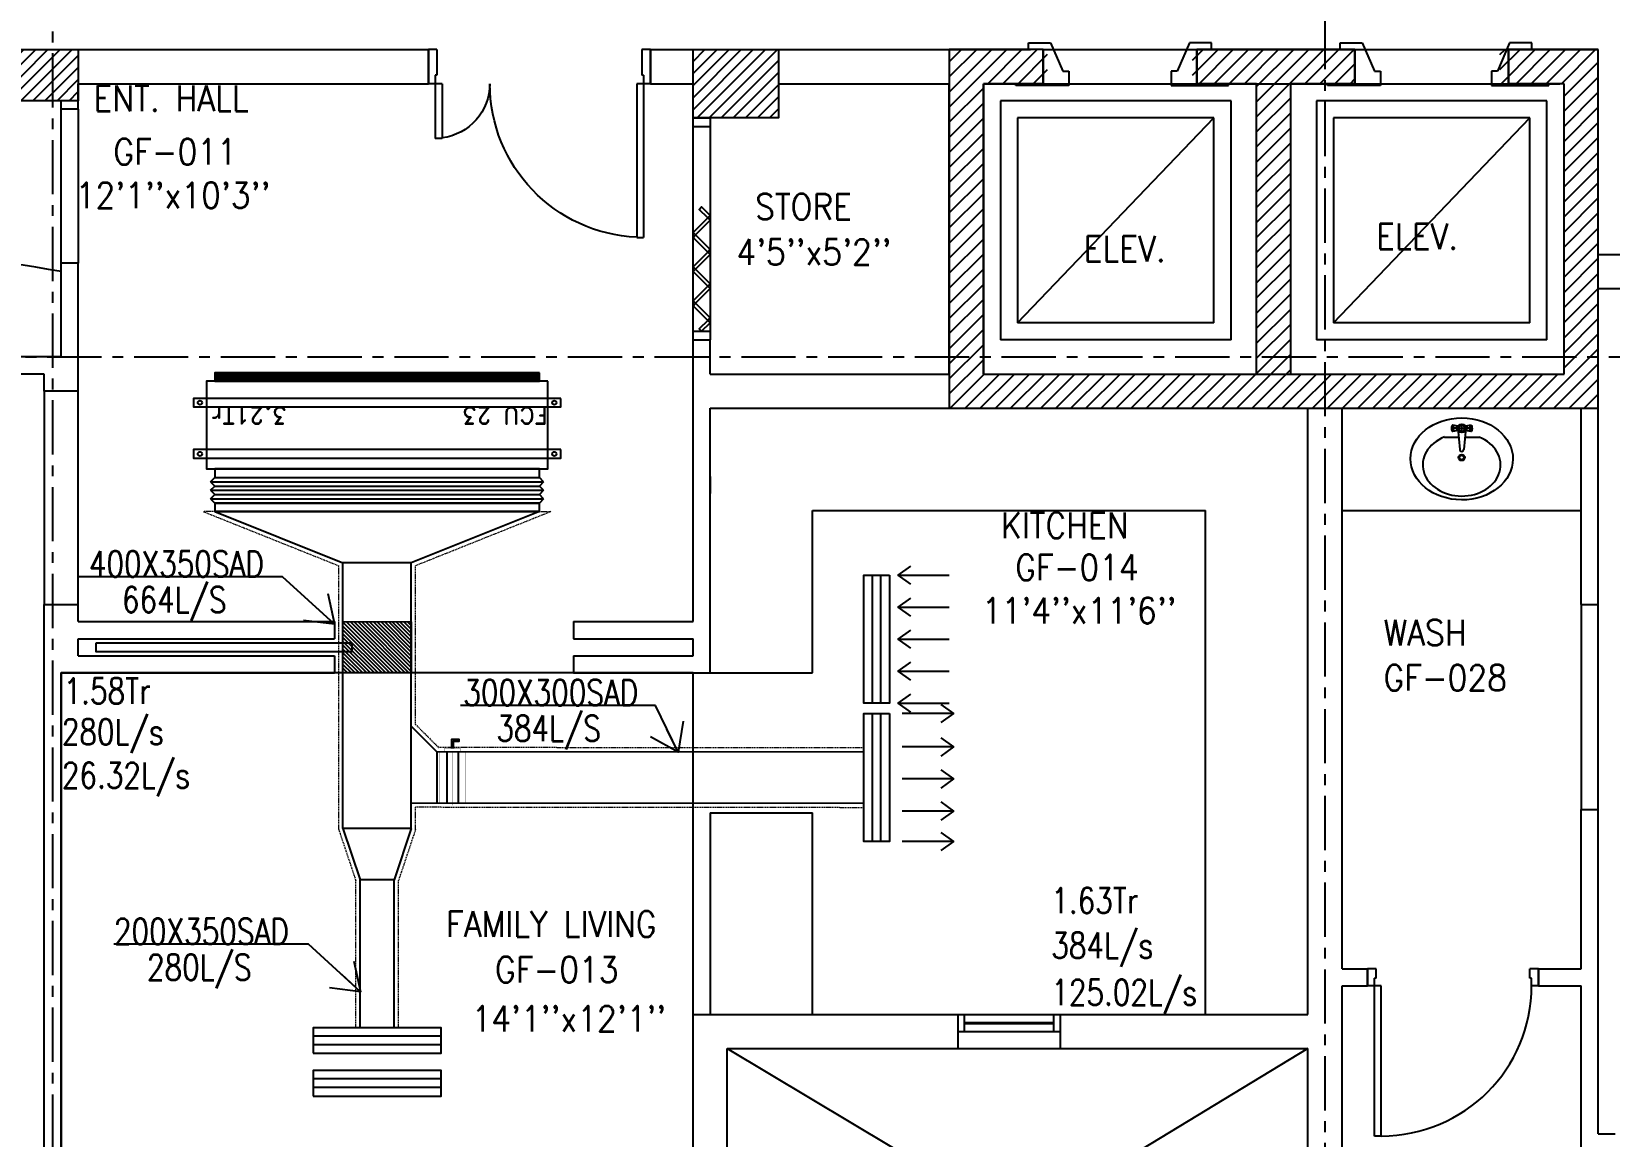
# Model space of a CAD drawing. Header units: millimetres. Extents: x -1288794 to 2153086, y -2701644 to -1428868.
# Drawn here: x 973335 to 982575, y -1499933 to -1493463 of the extents above; entities that cross this region are included whole.
import ezdxf

# ---------------------------------------------------------------- set-up
doc = ezdxf.new("R2010")
doc.units = ezdxf.units.MM
doc.header["$LTSCALE"] = 100
for name, pattern in [('CENTER', [50.8, 31.75, -6.35, 6.35, -6.35]), ('DASHED2', [9.525, 6.35, -3.175]), ('HIDDEN', [9.525, 6.35, -3.175])]:
    doc.linetypes.add(name, pattern=pattern)
for name, color, linetype in [('A-ANNO-TEXT', 8, 'Continuous'), ('A-DOOR', 4, 'Continuous'), ('A-FLOR-OVHD', 4, 'DASHED2'), ('A-FLOR-PFIX', 8, 'Continuous'), ('A-FLOR-SPCL', 8, 'Continuous'), ('A-GLAZ', 5, 'Continuous'), ('A-GRID', 253, 'CENTER'), ('A-WALL-FULL', 8, 'Continuous'), ('AC- VD', 5, 'Continuous'), ('AC-FD', 1, 'Continuous'), ('AC-HLTEXT', 100, 'Continuous'), ('AC-SAD', 3, 'Continuous'), ('AC-SAD TEXT', 3, 'Continuous'), ('FCU-AC', 160, 'Continuous'), ('L1-E014-C22-VAC (08-08-2010)$0$ETA-AC-DAMPER', 4, 'Continuous'), ('RETURN GRILL RIGHT', 1, 'Continuous'), ('S-COL- HACT.', 9, 'Continuous'), ('S-COL.', 8, 'Continuous'), ('SAD RIGHT', 3, 'Continuous'), ('SUPPLY GRILL RIGHT', 3, 'Continuous')]:
    doc.layers.add(name, color=color, linetype=linetype)
doc.layers.add('INSULATION', color=1, linetype='Continuous', lineweight=5)
doc.styles.add('ROMAND', font='romand')
doc.styles.add('ROMANS', font='romans.shx', dxfattribs={"width": 0.8})
doc.styles.add('SIMPLEX', font='simplex.shx', dxfattribs={"width": 0.8})
doc.dimstyles.new('100 of DIM2', dxfattribs={"dimscale": 0, "dimtxt": 200, "dimasz": 150, "dimexe": 75, "dimexo": 200, "dimgap": 75, "dimtad": 1, "dimdec": 0, "dimrnd": 5, "dimzin": 0, "dimdsep": 46, "dimtxsty": 'ROMANS', "dimblk": 'ARCHTICK', "dimcen": 100, "dimclrd": 94, "dimclre": 94, "dimclrt": 2, "dimadec": 0, "dimazin": 0, "dimtfac": 1, "dimtdec": 0, "dimtofl": 0, "dimtmove": 2, "dimatfit": 3, "dimldrblk": 'OPEN90', "dimfxl": 75, "dimtolj": 1, "dimtzin": 0, "dimarcsym": 0})
pattern_1 = [(45, (2089964.023, -1109556.65), (-44.1941738, 44.1941738), [])]

# ---------------------------------------------------------------- blocks, each defined once
blk = doc.blocks.new('D-100-R1')
for p, q in [((-80, 980), (-80, 100)), ((-80, 980), (-40, 980)), ((-40, 980), (-40, 55)), ((-1000, 100), (-1000, 0)), ((-1000, 100), (-960, 100)), ((-960, 100), (-960, 55)), ((-80, 100), (0, 100)), ((0, 100), (0, 0)), ((-960, 55), (-950, 55)), ((-950, 55), (-950, 0)), ((-50, 55), (-50, 0)), ((-50, 55), (-40, 55)), ((-50, 0), (0, 0)), ((-1000, 0), (-950, 0))]:
    blk.add_line(p, q)
at = {"linetype": 'Continuous'}
blk.add_arc((-80, 100), 880, 90, 180, dxfattribs=at)
blk = doc.blocks.new('D-130-R')
for p, q in [((1220, 200), (1220, 1100)), ((1220, 1100), (1260, 1100)), ((1260, 200), (1260, 1100)), ((80, 520), (40, 520)), ((40, 200), (40, 520)), ((80, 200), (80, 520)), ((0, 0), (0, 200)), ((80, 200), (0, 200)), ((40, 150), (40, 200)), ((1300, 200), (1220, 200)), ((1260, 150), (1260, 200)), ((1300, 0), (1300, 200)), ((50, 150), (40, 150)), ((50, 0), (50, 150)), ((1260, 150), (1250, 150)), ((1250, 0), (1250, 150)), ((50, 0), (0, 0)), ((1300, 0), (1250, 0))]:
    blk.add_line(p, q)
for centre, radius, start, end in [((1260, 200), 900, 92.54732, 180), ((40, 200), 320, 0, 82.81924)]:
    blk.add_arc(centre, radius, start, end)
blk = doc.blocks.new('LAV-2')
for p, q in [((-21.3, 393), (-54.6, 399)), ((-24.3, 385.2), (-48.7, 381)), ((-24.3, 376.6), (-48.7, 381)), ((-24.7, 380.9), (-13.1, 257.5)), ((-18.7, 380.9), (17.3, 380.8)), ((-0.7, 362.8), (-0.6, 398.8)), ((23.3, 380.7), (10.9, 257.4)), ((53.4, 398.6), (20.1, 392.9)), ((47.3, 380.7), (22.9, 385.1)), ((47.3, 380.7), (22.9, 376.4)), ((-102.4, 329.8), (-23.2, 329.6)), ((-21.4, 368.8), (-54.7, 363)), ((53.3, 362.6), (20, 368.6)), ((21.5, 329.4), (100.7, 329.1))]:
    blk.add_line(p, q)
for centre, radius in [((-0.7, 380.8), 24), ((-0.7, 380.8), 18), ((-1.3, 209.5), 18), ((-1.3, 209.5), 13.2)]:
    blk.add_circle(centre, radius)
blk.add_arc((-1.1, 257.5), 12, 179.80529, 359.80529)
for centre, major_axis, ratio in [((-1.3, 201.7), (-300, 1), 0.8), ((53.3, 380.6), (0.1, 18), 0.333333)]:
    blk.add_ellipse(centre, major_axis=major_axis, ratio=ratio)
at = {"extrusion": (0, 0, -1)}
blk.add_ellipse((-54.7, 381), major_axis=(0.1, 18), ratio=0.333333, dxfattribs=at)
blk.add_ellipse((-1.4, 166.2), major_axis=(-228, 0.8), ratio=0.8, start_param=5.174, end_param=10.533963)
for points, knots in [([(-54.7, 365.5), (-54.8, 365.5), (-54.9, 365.6), (-55.3, 366), (-55.4, 366.3), (-56, 367.2), (-56.3, 368), (-57, 370), (-57.3, 371.2), (-57.8, 373.8), (-58, 375.2), (-58.3, 378.9), (-58.3, 381.3), (-58.1, 386), (-57.8, 388.3), (-57.1, 391.5), (-56.7, 392.7), (-56, 394.5), (-55.7, 395.1), (-55.2, 395.9), (-55, 396.2), (-54.8, 396.5), (-54.7, 396.5), (-54.6, 396.6)], [3.378318, 3.378318, 3.378318, 3.378318, 3.519844, 3.519844, 3.66137, 3.66137, 3.925951, 3.925951, 4.190531, 4.190531, 4.455112, 4.455112, 4.86737, 4.86737, 5.279628, 5.279628, 5.565785, 5.565785, 5.785568, 5.785568, 5.957, 5.957, 6.04646, 6.04646, 6.04646, 6.04646]), ([(-54.6, 396.6), (-54.5, 396.5), (-54.4, 396.4), (-54.1, 396), (-53.9, 395.7), (-53.4, 394.8), (-53, 394), (-52.3, 392), (-52, 390.8), (-51.6, 388.2), (-51.4, 386.8), (-51.1, 383.1), (-51, 380.7), (-51.3, 376), (-51.6, 373.8), (-52.3, 370.5), (-52.6, 369.3), (-53.3, 367.5), (-53.6, 366.9), (-54.1, 366.1), (-54.4, 365.8), (-54.6, 365.6), (-54.7, 365.5), (-54.7, 365.5)], [0.236726, 0.236726, 0.236726, 0.236726, 0.378252, 0.378252, 0.519778, 0.519778, 0.784358, 0.784358, 1.048939, 1.048939, 1.313519, 1.313519, 1.725777, 1.725777, 2.138035, 2.138035, 2.424192, 2.424192, 2.643976, 2.643976, 2.815407, 2.815407, 2.904867, 2.904867, 2.904867, 2.904867]), ([(53.4, 396.2), (53.3, 396.1), (53.2, 396), (52.8, 395.6), (52.7, 395.4), (52.1, 394.5), (51.7, 393.6), (51.1, 391.6), (50.8, 390.5), (50.3, 387.9), (50.1, 386.5), (49.7, 382.7), (49.7, 380.3), (49.9, 375.7), (50.2, 373.4), (50.9, 370.1), (51.2, 368.9), (51.9, 367.2), (52.2, 366.6), (52.7, 365.7), (52.9, 365.4), (53.1, 365.2), (53.2, 365.1), (53.3, 365.1)], [0.236726, 0.236726, 0.236726, 0.236726, 0.378252, 0.378252, 0.519778, 0.519778, 0.784358, 0.784358, 1.048939, 1.048939, 1.313519, 1.313519, 1.725777, 1.725777, 2.138035, 2.138035, 2.424192, 2.424192, 2.643976, 2.643976, 2.815407, 2.815407, 2.904867, 2.904867, 2.904867, 2.904867]), ([(53.3, 365.1), (53.4, 365.1), (53.5, 365.3), (53.8, 365.6), (54, 365.9), (54.5, 366.8), (54.9, 367.7), (55.6, 369.7), (55.9, 370.8), (56.4, 373.4), (56.6, 374.8), (56.9, 378.5), (57, 381), (56.7, 385.6), (56.5, 387.9), (55.8, 391.2), (55.4, 392.4), (54.8, 394.1), (54.5, 394.7), (54, 395.6), (53.8, 395.8), (53.5, 396.1), (53.4, 396.2), (53.4, 396.2)], [3.378318, 3.378318, 3.378318, 3.378318, 3.519844, 3.519844, 3.66137, 3.66137, 3.925951, 3.925951, 4.190531, 4.190531, 4.455112, 4.455112, 4.86737, 4.86737, 5.279628, 5.279628, 5.565785, 5.565785, 5.785568, 5.785568, 5.957, 5.957, 6.04646, 6.04646, 6.04646, 6.04646])]:
    blk.add_open_spline(points, degree=3, knots=knots)
blk = doc.blocks.new('W-60')
for p, q in [((600, 100), (0, 100)), ((40, 0), (40, 100)), ((560, 100), (560, 0)), ((600, 0), (0, 0))]:
    blk.add_line(p, q)
at = {"linetype": 'Continuous'}
for p, q in [((560, 53), (40, 53)), ((560, 47), (40, 47))]:
    blk.add_line(p, q, dxfattribs=at)
blk = doc.blocks.new('fcu 3.5 tr')
at = {"layer": 'FCU-AC'}
h = blk.add_hatch(dxfattribs=at)
h.set_pattern_fill('NET', color=3)
h.paths.add_polyline_path([(100969.6, -1580238.1), (99069.6, -1580238.1), (99069.6, -1580288.1), (100969.6, -1580288.1)])
at = {"layer": 'FCU-AC', "color": 1}
for p, q in [((100969.6, -1579475.1), (99069.6, -1579475.1)), ((99069.6, -1579475.1), (99069.6, -1579525.1)), ((100969.6, -1579525.1), (100969.6, -1579475.1)), ((99069.6, -1579525.1), (100969.6, -1579525.1)), ((100969.6, -1579675.1), (99069.6, -1579675.1)), ((99069.6, -1579675.1), (99069.6, -1579725.1)), ((99069.6, -1579725.1), (100969.6, -1579725.1)), ((100969.6, -1579725.1), (100969.6, -1579675.1))]:
    blk.add_line(p, q, dxfattribs=at)
at = {"layer": 'FCU-AC'}
for p, q in [((99044.6, -1579550.1), (99069.6, -1579525.1)), ((100994.6, -1579550.1), (99044.6, -1579550.1)), ((99044.6, -1579550.1), (99069.6, -1579575.1)), ((99044.6, -1579600.1), (99069.6, -1579575.1)), ((100969.6, -1579525.1), (99069.6, -1579525.1)), ((100969.6, -1579575.1), (99069.6, -1579575.1)), ((100969.6, -1579575.1), (99069.6, -1579575.1)), ((100994.6, -1579550.1), (100969.6, -1579525.1)), ((100994.6, -1579550.1), (100969.6, -1579575.1)), ((100994.6, -1579600.1), (100969.6, -1579575.1)), ((100994.6, -1579600.1), (99044.6, -1579600.1)), ((99044.6, -1579600.1), (99069.6, -1579625.1)), ((99044.6, -1579650.1), (99069.6, -1579625.1)), ((100994.6, -1579650.1), (99044.6, -1579650.1)), ((99044.6, -1579650.1), (99069.6, -1579675.1)), ((100969.6, -1579625.1), (99069.6, -1579625.1)), ((100969.6, -1579625.1), (99069.6, -1579625.1)), ((100994.6, -1579600.1), (100969.6, -1579625.1)), ((100994.6, -1579650.1), (100969.6, -1579625.1)), ((100994.6, -1579650.1), (100969.6, -1579675.1))]:
    blk.add_line(p, q, dxfattribs=at)
blk.add_lwpolyline([(99019.6, -1580238.1), (101019.6, -1580238.1), (101019.6, -1579725.1), (99019.6, -1579725.1)], close=True, dxfattribs=at)
at = {"layer": 'FCU-AC', "color": 6}
for points in [[(98944.6, -1579838.1), (101094.6, -1579838.1), (101094.6, -1579788.1), (98944.6, -1579788.1)], [(98944.6, -1580138.1), (101094.6, -1580138.1), (101094.6, -1580088.1), (98944.6, -1580088.1)]]:
    blk.add_lwpolyline(points, close=True, dxfattribs=at)
at = {"layer": 'FCU-AC', "color": 3}
blk.add_lwpolyline([(99069.6, -1580288.1), (100969.6, -1580288.1), (100969.6, -1580238.1), (99069.6, -1580238.1)], close=True, dxfattribs=at)
at = {"layer": 'FCU-AC', "color": 6}
for centre in [(98982.1, -1579813.1), (101057.1, -1579813.1), (98982.1, -1580113.1), (101057.1, -1580113.1)]:
    blk.add_circle(centre, 12.5, dxfattribs=at)
blk = doc.blocks.new('_ArchTick')
at = {"color": 0, "linetype": 'ByBlock', "const_width": 0.15}
blk.add_lwpolyline([(-0.5, -0.5), (0.5, 0.5)], dxfattribs=at)
blk = doc.blocks.new('grill')
at = {"layer": 'SUPPLY GRILL RIGHT'}
for p, q in [((665706.2, -1490216.7), (665656.2, -1490216.7)), ((665656.2, -1490216.7), (665656.2, -1490966.7)), ((665756.2, -1490216.7), (665706.2, -1490216.7)), ((665706.2, -1490216.7), (665706.2, -1490966.7))]:
    blk.add_line(p, q, dxfattribs=at)
blk.add_lwpolyline([(665756.2, -1490966.7), (665756.2, -1490216.7), (665606.2, -1490216.7), (665606.2, -1490966.7)], close=True, dxfattribs=at)
blk = doc.blocks.new('grillreturn')
at = {"layer": 'RETURN GRILL RIGHT'}
for p, q in [((665656.2, -1489443.6), (665656.2, -1490193.6)), ((665706.2, -1489443.6), (665706.2, -1490193.6))]:
    blk.add_line(p, q, dxfattribs=at)
blk.add_lwpolyline([(665756.2, -1490193.6), (665756.2, -1489443.6), (665606.2, -1489443.6), (665606.2, -1490193.6)], close=True, dxfattribs=at)
blk = doc.blocks.new('*U357')
at = {"layer": 'L1-E014-C22-VAC (08-08-2010)$0$ETA-AC-DAMPER', "color": 5}
for p, q in [((-33, 0), (-33, 300)), ((33, 0), (33, 300))]:
    blk.add_line(p, q, dxfattribs=at)
for points, const_width in [([(-90.8, 300), (90.8, 300)], 1.82), ([(0, 0), (0, 314)], 1.5), ([(-90.8, 0), (90.8, 0)], 1.82), ([(-47.8, 0), (-47.8, -20.2), (48.2, -20.2), (48.2, 0)], 1.5)]:
    blk.add_lwpolyline(points, dxfattribs=dict(at, const_width=const_width))
at = {"layer": 'L1-E014-C22-VAC (08-08-2010)$0$ETA-AC-DAMPER', "color": 5, "const_width": 1.82}
blk.add_lwpolyline([(75, 300), (75, 0), (-75, 0), (-75, 300)], close=True, dxfattribs=at)
at = {"layer": 'L1-E014-C22-VAC (08-08-2010)$0$ETA-AC-DAMPER', "color": 5}
blk.add_lwpolyline([(5.7, -20.2), (5.7, -61.7), (40.1, -61.7), (40.1, -71.6), (-5.7, -71.6), (-5.7, -20.2)], dxfattribs=at)
blk = doc.blocks.new('SUPPLY GRILL RIGHT')
at = {"layer": 'SUPPLY GRILL RIGHT'}
for p, q in [((375, 25), (-375, 25)), ((375, -25), (375, 25)), ((375, -25), (-375, -25)), ((375, -75), (375, -25))]:
    blk.add_line(p, q, dxfattribs=at)
blk.add_lwpolyline([(-375, -75), (375, -75), (375, 75), (-375, 75)], close=True, dxfattribs=at)
for points in [[(-375, -450), (-375, -150)], [(-178.5, -450), (-178.5, -150)], [(9, -450), (9, -150)], [(196.5, -450), (196.5, -150)], [(375, -450), (375, -150)]]:
    blk.add_leader(points, dimstyle='100 of DIM2', override={"dimscale": 1, "dimasz": 75, "dimtad": 0, "dimclrd": 0, "dimfxl": 0.2}, dxfattribs=at)
blk = doc.blocks.new('RETURN GRILL RIGHT')
at = {"layer": 'RETURN GRILL RIGHT'}
for p, q in [((375, 25), (-375, 25)), ((375, -25), (-375, -25))]:
    blk.add_line(p, q, dxfattribs=at)
blk.add_lwpolyline([(-375, -75), (375, -75), (375, 75), (-375, 75)], close=True, dxfattribs=at)
for points in [[(-375, -125), (-375, -425)], [(-187.5, -125), (-187.5, -425)], [(0, -125), (0, -425)], [(187.5, -125), (187.5, -425)], [(375, -125), (375, -425)]]:
    blk.add_leader(points, dimstyle='100 of DIM2', override={"dimscale": 1, "dimasz": 75, "dimtad": 0, "dimclrd": 0, "dimfxl": 0.2}, dxfattribs=at)

msp = doc.modelspace()

# ---------------------------------------------------------------- hatches: boundary and pattern name
at = {"layer": 'AC-FD', "linetype": 'ByBlock'}
h = msp.add_hatch(dxfattribs=at)
h.set_pattern_fill('ANSI31', color=256, scale=5, angle=90, style=0)
h.set_pattern_definition([(135, (-616239.662, -1558991.026), (-11.22532015, -11.22532015), [])])
h.paths.add_polyline_path([(975558.8, -1497218.7), (975558.8, -1496918.7), (975158.8, -1496918.6), (975158.8, -1497218.6)])
at = {"layer": 'S-COL- HACT.', "linetype": 'Continuous', "ltscale": 3}
h = msp.add_hatch(dxfattribs=at)
h.set_pattern_fill('ANSI31', color=256, scale=400, style=0)
h.set_pattern_definition([(45, (1210504.027, -1509993.415), (-35.355339, 35.355339), [])])
h.paths.add_polyline_path([(973608.8, -1493568.6), (973008.8, -1493568.6), (973008.8, -1493868.6), (973608.8, -1493868.6)])
h = msp.add_hatch(dxfattribs=at)
h.set_pattern_fill('ANSI31', color=256, scale=400, style=0)
h.set_pattern_definition([(45, (2089964.023, -1109556.65), (-35.355339, 35.355339), [])])
h.paths.add_polyline_path([(977208.8, -1493568.6), (977708.8, -1493568.6), (977708.8, -1493968.6), (977208.8, -1493968.6)])
h = msp.add_hatch(dxfattribs=at)
h.set_pattern_fill('ANSI31', color=256, scale=500, style=0)
h.set_pattern_definition(pattern_1)
h.paths.add_polyline_path([(980708.8, -1493768.6), (981083.8, -1493768.6), (981083.8, -1493568.6), (980133.8, -1493568.6), (980133.8, -1493768.6), (980508.8, -1493768.6), (980508.8, -1495468.6), (978908.8, -1495468.6), (978908.8, -1493768.6), (979283.8, -1493768.6), (979283.8, -1493568.6), (978708.8, -1493568.6), (978708.8, -1495668.6), (982508.8, -1495668.6), (982508.8, -1493568.6), (981933.8, -1493568.6), (981933.8, -1493768.6), (982308.8, -1493768.6), (982308.8, -1495468.6), (980708.8, -1495468.6)])
h = msp.add_hatch(dxfattribs=at)
h.set_pattern_fill('ANSI31', color=256, scale=500, style=0)
h.set_pattern_definition(pattern_1)
h.paths.add_polyline_path([(980708.8, -1493768.6), (981083.8, -1493768.6), (981083.8, -1493568.6), (980133.8, -1493568.6), (980133.8, -1493768.6), (980508.8, -1493768.6), (980508.8, -1495468.6), (978908.8, -1495468.6), (978908.8, -1493768.6), (979283.8, -1493768.6), (979283.8, -1493568.6), (978708.8, -1493568.6), (978708.8, -1495668.6), (982508.8, -1495668.6), (982508.8, -1493568.6), (981933.8, -1493568.6), (981933.8, -1493768.6), (982308.8, -1493768.6), (982308.8, -1495468.6), (980708.8, -1495468.6)])

# ---------------------------------------------------------------- linework, layer by layer
at = {"layer": 'A-DOOR', "ltscale": 3}
for p, q in [((977208.8, -1495268.6), (977208.8, -1493968.6)), ((977208.8, -1494018.6), (977308.8, -1494018.6)), ((977308.8, -1493968.6), (977308.8, -1495268.6)), ((977208.8, -1495218.6), (977308.8, -1495218.6))]:
    msp.add_line(p, q, dxfattribs=at)
for points in [[(977294.7, -1494554.5), (977208.8, -1494640.4), (977223, -1494654.5), (977308.8, -1494568.6), (977294.7, -1494554.5)], [(977294.7, -1494554.5), (977244.7, -1494504.5), (977258.8, -1494490.4), (977308.8, -1494540.4), (977294.7, -1494554.5)], [(977294.7, -1494754.5), (977208.8, -1494668.6), (977223, -1494654.5), (977308.8, -1494740.4), (977294.7, -1494754.5)], [(977294.7, -1494754.5), (977208.8, -1494840.4), (977223, -1494854.5), (977308.8, -1494768.6), (977294.7, -1494754.5)], [(977294.7, -1494954.5), (977208.8, -1494868.6), (977223, -1494854.5), (977308.8, -1494940.4), (977294.7, -1494954.5)], [(977294.7, -1494954.5), (977208.8, -1495040.4), (977223, -1495054.5), (977308.8, -1494968.6), (977294.7, -1494954.5)], [(977294.7, -1495154.5), (977208.8, -1495068.6), (977223, -1495054.5), (977308.8, -1495140.4), (977294.7, -1495154.5)], [(977294.7, -1495154.5), (977244.7, -1495204.5), (977258.8, -1495218.6), (977308.8, -1495168.6), (977294.7, -1495154.5)], [(973711.8, -1497043.6), (973711.8, -1497093.6), (975211.8, -1497093.6), (975211.8, -1497043.6), (973711.8, -1497043.6)]]:
    msp.add_lwpolyline(points, dxfattribs=at)
at = {"layer": 'A-FLOR-OVHD', "linetype": 'Continuous', "ltscale": 3}
for p, q in [((973508.8, -1494818.6), (973508.8, -1493918.6)), ((973608.8, -1493918.6), (973608.8, -1494818.6)), ((973408.8, -1495568.6), (973408.8, -1496818.6)), ((973608.8, -1496818.6), (973608.8, -1495568.6)), ((982408.8, -1496818.6), (982408.8, -1498018.6)), ((982508.8, -1498018.6), (982508.8, -1496818.6))]:
    msp.add_line(p, q, dxfattribs=at)
at = {"layer": 'A-FLOR-PFIX', "ltscale": 3}
for p, q in [((979258.8, -1493568.6), (980158.8, -1493568.6)), ((981083.8, -1493568.6), (981983.8, -1493568.6))]:
    msp.add_line(p, q, dxfattribs=at)
at = {"layer": 'A-FLOR-SPCL', "ltscale": 50}
for p, q in [((979172.8, -1493530.3), (979302.2, -1493530.3)), ((979172.8, -1493568.6), (979172.8, -1493530.3)), ((979302.2, -1493530.3), (979373.4, -1493694.3)), ((980115.4, -1493530.3), (980044.2, -1493694.3)), ((980244.9, -1493530.3), (980115.4, -1493530.3)), ((980244.9, -1493568.6), (980244.9, -1493530.3)), ((980997.8, -1493530.3), (981127.2, -1493530.3)), ((980997.8, -1493568.6), (980997.8, -1493530.3)), ((981127.2, -1493530.3), (981198.4, -1493694.3)), ((981990.4, -1493530.3), (981919.2, -1493694.3)), ((982119.9, -1493530.3), (981990.4, -1493530.3)), ((982119.9, -1493568.6), (982119.9, -1493530.3)), ((979373.4, -1493694.3), (979408.8, -1493694.3)), ((979408.8, -1493694.3), (979408.8, -1493778.6)), ((980008.8, -1493694.3), (980008.8, -1493778.6)), ((980044.2, -1493694.3), (980008.8, -1493694.3)), ((981198.4, -1493694.3), (981233.8, -1493694.3)), ((981233.8, -1493694.3), (981233.8, -1493778.6)), ((981883.8, -1493694.3), (981883.8, -1493778.6)), ((981919.2, -1493694.3), (981883.8, -1493694.3)), ((979097.8, -1493778.6), (979097.8, -1493768.6)), ((979408.8, -1493778.6), (979097.8, -1493778.6)), ((980008.8, -1493778.6), (980344.9, -1493778.6)), ((980344.9, -1493778.6), (980344.9, -1493768.6)), ((980922.8, -1493778.6), (980922.8, -1493768.6)), ((981233.8, -1493778.6), (980922.8, -1493778.6)), ((981883.8, -1493778.6), (982219.9, -1493778.6)), ((982219.9, -1493778.6), (982219.9, -1493768.6))]:
    msp.add_line(p, q, dxfattribs=at)
at = {"layer": 'A-FLOR-SPCL'}
for p, q in [((979258.8, -1493768.6), (980158.8, -1493768.6)), ((980158.8, -1493768.6), (980308.8, -1493768.6)), ((981083.8, -1493768.6), (981983.8, -1493768.6)), ((981983.8, -1493768.6), (982183.8, -1493768.6)), ((979008.8, -1493868.6), (979008.8, -1495268.6)), ((980358.8, -1493868.6), (979008.8, -1493868.6)), ((980358.8, -1495268.6), (980358.8, -1493868.6)), ((980858.8, -1493868.6), (980858.8, -1495268.6)), ((982208.8, -1493868.6), (980858.8, -1493868.6)), ((982208.8, -1495268.6), (982208.8, -1493868.6)), ((979108.8, -1493968.6), (979108.8, -1495168.6)), ((980258.8, -1493968.6), (979108.8, -1493968.6)), ((979108.8, -1495168.6), (980258.8, -1493968.6)), ((980258.8, -1495168.6), (980258.8, -1493968.6)), ((980958.8, -1493968.6), (980958.8, -1495168.6)), ((982108.8, -1493968.6), (980958.8, -1493968.6)), ((980958.8, -1495168.6), (982108.8, -1493968.6)), ((982108.8, -1495168.6), (982108.8, -1493968.6)), ((980258.8, -1495168.6), (979108.8, -1495168.6)), ((982108.8, -1495168.6), (980958.8, -1495168.6)), ((980358.8, -1495268.6), (979008.8, -1495268.6)), ((982208.8, -1495268.6), (980858.8, -1495268.6))]:
    msp.add_line(p, q, dxfattribs=at)
at = {"layer": 'A-FLOR-SPCL', "ltscale": 3}
for p, q in [((977908.8, -1497218.6), (977908.8, -1496268.6)), ((977908.8, -1496268.6), (980208.8, -1496268.6)), ((980208.8, -1499218.6), (980208.8, -1496268.6)), ((981008.8, -1496268.6), (982408.8, -1496268.6)), ((977308.8, -1497218.6), (977908.8, -1497218.6)), ((977308.8, -1498038.6), (977308.8, -1499218.6)), ((977308.8, -1498038.6), (977908.8, -1498038.6)), ((977908.8, -1499218.6), (977908.8, -1498038.6)), ((977408.8, -1499418.6), (980708.8, -1501389.2)), ((980808.8, -1499418.6), (977508.8, -1501418.6))]:
    msp.add_line(p, q, dxfattribs=at)
msp.add_lwpolyline([(977208.8, -1497218.6), (973508.8, -1497218.6), (973508.8, -1501521.3), (977208.8, -1501521.3)], close=True, dxfattribs=at)
msp.add_arc((972308.8, -1501493), 6732.1, 79.7322, 100.2678, dxfattribs=at)
at = {"layer": 'A-GLAZ', "ltscale": 3}
msp.add_line((978758.8, -1499418.6), (979358.8, -1499418.6), dxfattribs=at)
at = {"layer": 'A-GRID', "ltscale": 0.1}
for p, q in [((973458.8, -1465142.6), (973458.8, -1513277)), ((980908.8, -1466442.6), (980908.8, -1514577)), ((956155.5, -1495368.6), (999695.1, -1495368.6))]:
    msp.add_line(p, q, dxfattribs=at)
at = {"layer": 'A-WALL-FULL', "ltscale": 3}
for p, q in [((973608.8, -1493568.6), (975658.8, -1493568.6)), ((975658.8, -1493768.6), (975658.8, -1493568.6)), ((976958.8, -1493568.6), (979183.8, -1493568.6)), ((976958.8, -1493768.6), (976958.8, -1493568.6)), ((977058.8, -1493568.6), (977408.8, -1493568.6)), ((979258.8, -1493568.6), (979258.8, -1493568.6)), ((979258.8, -1493768.6), (979258.8, -1493568.6)), ((980158.8, -1493568.6), (981083.8, -1493568.6)), ((980158.8, -1493768.6), (980158.8, -1493568.6)), ((980208.8, -1493568.6), (981083.8, -1493568.6)), ((981083.8, -1493768.6), (981083.8, -1493568.6)), ((981983.8, -1493768.6), (981983.8, -1493568.6)), ((981983.8, -1493568.6), (982508.8, -1493568.6)), ((982508.8, -1494768.6), (982508.8, -1493568.6)), ((973608.8, -1493768.6), (975658.8, -1493768.6)), ((973608.8, -1493918.6), (973608.8, -1493768.6)), ((976958.8, -1493768.6), (977208.8, -1493768.6)), ((977058.8, -1493768.6), (977208.8, -1493768.6)), ((977208.8, -1493968.6), (977208.8, -1493768.6)), ((977208.8, -1493968.6), (977208.8, -1493768.6)), ((977708.8, -1493768.6), (978708.8, -1493768.6)), ((978708.8, -1495468.6), (978708.8, -1493768.6)), ((978908.8, -1495468.6), (978908.8, -1493768.6)), ((978908.8, -1493768.6), (979258.8, -1493768.6)), ((980158.8, -1493768.6), (980608.8, -1493768.6)), ((980608.8, -1493768.6), (981083.8, -1493768.6)), ((981983.8, -1493768.6), (982283.8, -1493768.6)), ((982308.8, -1495468.6), (982308.8, -1493768.6)), ((982308.8, -1495468.6), (982308.8, -1493768.6)), ((973608.8, -1493918.6), (973508.8, -1493918.6)), ((977208.8, -1493968.6), (977308.8, -1493968.6)), ((973608.8, -1494818.6), (973508.8, -1494818.6)), ((973508.8, -1495368.6), (973508.8, -1494818.6)), ((973608.8, -1495568.6), (973608.8, -1494818.6)), ((982508.8, -1494768.6), (982858.8, -1494768.6)), ((982508.8, -1494968.6), (982858.8, -1494968.6)), ((982508.8, -1496818.6), (982508.8, -1494968.6)), ((977208.8, -1495268.6), (977308.8, -1495268.6)), ((977208.8, -1496918.6), (977208.8, -1495268.6)), ((977308.8, -1495468.6), (977308.8, -1495268.6)), ((973508.8, -1495368.6), (973208.8, -1495368.6)), ((973408.8, -1495468.6), (968108.8, -1495468.6)), ((973408.8, -1495568.6), (973408.8, -1495468.6)), ((977308.8, -1495468.6), (978708.8, -1495468.6)), ((978908.8, -1495468.6), (982308.8, -1495468.6)), ((973608.8, -1495568.6), (973408.8, -1495568.6)), ((977308.8, -1495668.6), (980808.8, -1495668.6)), ((977308.8, -1497218.6), (977308.8, -1495668.6)), ((980808.8, -1499218.6), (980808.8, -1495668.6)), ((981008.8, -1495668.6), (982408.8, -1495668.6)), ((981008.8, -1498950.6), (981008.8, -1495668.6)), ((982408.8, -1496818.6), (982408.8, -1495668.6)), ((977308.8, -1496068.6), (977308.8, -1496168.6)), ((980808.8, -1499218.6), (980808.8, -1496068.6)), ((973408.8, -1502718.6), (973408.8, -1496818.6)), ((973408.8, -1496818.6), (973608.8, -1496818.6)), ((973608.8, -1496918.6), (973608.8, -1496818.6)), ((982408.8, -1496818.6), (982508.8, -1496818.6)), ((973608.8, -1496918.6), (975108.8, -1496918.6)), ((975108.8, -1496918.6), (975108.8, -1497018.6)), ((976508.8, -1496918.6), (976508.8, -1497018.6)), ((976508.8, -1496918.6), (977208.8, -1496918.6)), ((973608.8, -1497018.6), (975108.8, -1497018.6)), ((973608.8, -1497118.6), (973608.8, -1497018.6)), ((976508.8, -1497018.6), (977208.8, -1497018.6)), ((977208.8, -1497118.6), (977208.8, -1497018.6)), ((973608.8, -1497118.6), (975108.8, -1497118.6)), ((975108.8, -1497118.6), (975108.8, -1497218.6)), ((976508.8, -1497118.6), (976508.8, -1497218.6)), ((976508.8, -1497118.6), (977208.8, -1497118.6)), ((973508.8, -1501208.6), (973508.8, -1497218.6)), ((973508.8, -1497218.6), (975108.8, -1497218.6)), ((976508.8, -1497218.6), (977308.8, -1497218.6)), ((982408.8, -1498018.6), (982508.8, -1498018.6)), ((982408.8, -1498950.6), (982408.8, -1498018.6)), ((982408.8, -1498018.6), (982508.8, -1498018.6)), ((982508.8, -1499918.6), (982508.8, -1498018.6)), ((981008.8, -1498950.6), (981158.8, -1498950.6)), ((981158.8, -1498950.6), (981158.8, -1499050.6)), ((982158.8, -1498950.6), (982408.8, -1498950.6)), ((982158.8, -1498950.6), (982158.8, -1499050.6)), ((981008.8, -1499050.6), (981158.8, -1499050.6)), ((981008.8, -1500318.6), (981008.8, -1499050.6)), ((982158.8, -1499050.6), (982408.8, -1499050.6)), ((982408.8, -1501568.6), (982408.8, -1499050.6)), ((977208.8, -1499218.6), (978758.8, -1499218.6)), ((977208.8, -1500118.6), (977208.8, -1499218.6)), ((978758.8, -1499218.6), (978758.8, -1499418.6)), ((979358.8, -1499218.6), (979358.8, -1499418.6)), ((979358.8, -1499218.6), (980808.8, -1499218.6)), ((977408.8, -1499418.6), (978758.8, -1499418.6)), ((977408.8, -1500118.6), (977408.8, -1499418.6)), ((979358.8, -1499418.6), (980808.8, -1499418.6)), ((980808.8, -1500318.6), (980808.8, -1499418.6)), ((982508.8, -1499918.6), (982608.8, -1499918.6))]:
    msp.add_line(p, q, dxfattribs=at)
at = {"layer": 'A-WALL-FULL'}
msp.add_line((982308.8, -1493768.6), (981983.8, -1493768.6), dxfattribs=at)
msp.add_line((982308.8, -1493768.6), (981983.8, -1493768.6), dxfattribs=at)
at = {"layer": 'A-WALL-FULL', "linetype": 'Continuous', "ltscale": 3}
msp.add_line((973508.8, -1493918.6), (973508.8, -1493868.6), dxfattribs=at)
at = {"layer": 'AC-FD', "linetype": 'ByBlock'}
msp.add_lwpolyline([(975158.8, -1497218.6), (975158.8, -1496918.6), (975558.8, -1496918.7), (975558.8, -1497218.7)], close=True, dxfattribs=at)
at = {"layer": 'AC-SAD'}
for p, q in [((976308.8, -1496274.3), (974408.8, -1496274.3)), ((974408.8, -1496274.3), (975158.8, -1496574.3)), ((976308.8, -1496274.3), (975558.8, -1496574.3)), ((975158.8, -1498130.7), (975158.8, -1496574.3)), ((975558.8, -1496574.3), (975158.8, -1496574.3)), ((975558.8, -1498130.7), (975558.8, -1496574.3)), ((975558.8, -1497530.7), (975708.8, -1497680.9)), ((975708.8, -1497680.9), (975708.6, -1497980.9)), ((978209, -1497682.9), (975708.8, -1497680.9)), ((978208.7, -1497982.9), (975558.8, -1497980.7)), ((975558.8, -1498130.7), (975158.8, -1498130.7)), ((975158.8, -1498130.7), (975258.8, -1498430.7)), ((975558.8, -1498130.7), (975458.8, -1498430.7)), ((975258.8, -1499296.2), (975258.8, -1498430.7)), ((975458.8, -1498430.7), (975258.8, -1498430.7)), ((975458.8, -1499296.2), (975458.8, -1498430.7))]:
    msp.add_line(p, q, dxfattribs=at)
at = {"layer": 'INSULATION', "linetype": 'HIDDEN', "ltscale": 0.01}
for p, q in [((974341.5, -1496274.3), (975133.8, -1496591.2)), ((974408.8, -1496274.3), (974341.5, -1496274.3)), ((976376.2, -1496274.3), (975583.8, -1496591.2)), ((976308.8, -1496274.3), (976376.2, -1496274.3)), ((975133.8, -1498134.8), (975133.8, -1496591.2)), ((975583.8, -1497520.4), (975583.8, -1496591.2)), ((975583.8, -1497520.4), (975719.2, -1497655.9)), ((978209, -1497657.9), (975719.2, -1497655.9)), ((978208.7, -1498007.9), (975583.8, -1498005.7)), ((975583.8, -1498134.8), (975583.8, -1498005.7)), ((975133.8, -1498134.8), (975233.8, -1498434.8)), ((975583.8, -1498134.8), (975483.8, -1498434.8)), ((975233.8, -1499296.2), (975233.8, -1498434.8)), ((975483.8, -1499296.2), (975483.8, -1498434.8))]:
    msp.add_line(p, q, dxfattribs=at)
at = {"layer": 'S-COL.', "linetype": 'Continuous', "ltscale": 3}
for p, q in [((979258.8, -1493568.6), (978708.8, -1493568.6)), ((978708.8, -1493568.6), (978708.8, -1495668.6)), ((979258.8, -1493568.6), (979258.8, -1493768.6)), ((981083.8, -1493568.6), (980158.8, -1493568.6)), ((980158.8, -1493568.6), (980158.8, -1493768.6)), ((981083.8, -1493568.6), (981083.8, -1493768.6)), ((982508.8, -1493568.6), (981983.8, -1493568.6)), ((981983.8, -1493568.6), (981983.8, -1493768.6)), ((982508.8, -1495668.6), (982508.8, -1493568.6)), ((979258.8, -1493768.6), (978908.8, -1493768.6)), ((978908.8, -1493768.6), (978908.8, -1495468.6)), ((980508.8, -1493768.6), (980158.8, -1493768.6)), ((980508.8, -1495468.6), (980508.8, -1493768.6)), ((981083.8, -1493768.6), (980708.8, -1493768.6)), ((980708.8, -1495468.6), (980708.8, -1493768.6)), ((982308.8, -1493768.6), (981983.8, -1493768.6)), ((982308.8, -1495468.6), (982308.8, -1493768.6)), ((978908.8, -1495468.6), (980508.8, -1495468.6)), ((980708.8, -1495468.6), (982308.8, -1495468.6)), ((978708.8, -1495668.6), (982508.8, -1495668.6))]:
    msp.add_line(p, q, dxfattribs=at)
for points in [[(973008.8, -1493568.6), (973608.8, -1493568.6), (973608.8, -1493868.6), (973008.8, -1493868.6)], [(977208.8, -1493568.6), (977708.8, -1493568.6), (977708.8, -1493968.6), (977208.8, -1493968.6)]]:
    msp.add_lwpolyline(points, close=True, dxfattribs=at)

# ---------------------------------------------------------------- block references
at = {"layer": 'A-DOOR', "ltscale": 3, "xscale": -1, "rotation": 180}
msp.add_blockref('D-130-R', (975658.8, -1493568.6), dxfattribs=at)
at = {"layer": 'A-DOOR', "ltscale": 3, "rotation": 180}
msp.add_blockref('D-100-R1', (981158.8, -1498950.6), dxfattribs=at)
at = {"layer": 'A-FLOR-PFIX', "ltscale": 3}
msp.add_blockref('LAV-2', (981710.9, -1496167.2), dxfattribs=at)
at = {"layer": 'A-GLAZ', "ltscale": 3, "rotation": 180}
msp.add_blockref('W-60', (979358.8, -1499218.6), dxfattribs=at)
at = {"layer": 'AC- VD', "xscale": -1, "rotation": 180}
msp.add_blockref('*U357', (975799.4, -1497680.9), dxfattribs=at)
at = {"layer": 'FCU-AC', "color": 3, "rotation": 180}
msp.add_blockref('fcu 3.5 tr', (1075378.4, -3075749.4), dxfattribs=at)
at = {"layer": 'RETURN GRILL RIGHT', "xscale": -1, "rotation": 90}
msp.add_blockref('RETURN GRILL RIGHT', (978283.8, -1497020.9), dxfattribs=at)
at = {"layer": 'SAD RIGHT', "rotation": 270}
for name, p in [('grill', (2465950.5, -833690)), ('grillreturn', (2465177.5, -833940))]:
    msp.add_blockref(name, p, dxfattribs=at)
at = {"layer": 'SUPPLY GRILL RIGHT', "xscale": -1, "rotation": 90}
msp.add_blockref('SUPPLY GRILL RIGHT', (978283.8, -1497830.9), dxfattribs=at)

# ---------------------------------------------------------------- texts
at = {"layer": 'A-ANNO-TEXT', "style": 'ROMANS', "width": 0.9}
for s, p in [('ENT. HALL', (973698.1, -1493929.9)), ('GF-011', (973814, -1494242.2)), ("12'1''x10'3''", (973593.4, -1494496.6)), ('STORE', (977572.1, -1494563.5)), ('ELEV.', (979496.1, -1494810.1)), ('ELEV.', (981208.6, -1494738)), ("4'5''x5'2''", (977462.4, -1494829.8)), ('KITCHEN', (979011.9, -1496430.2)), ('GF-014', (979095.1, -1496676.3)), ("11'4''x11'6''", (978899.9, -1496928.6)), ('WASH', (981251.4, -1497058)), ('GF-028', (981251.4, -1497322.3)), ('FAMILY LIVING', (975762.1, -1498764.7)), ('GF-013', (976048.9, -1499030.7)), ("14'1''x12'1''", (975911.4, -1499318.6))]:
    msp.add_text(s, height=150, dxfattribs=at).set_placement(p)
at = {"layer": 'AC-HLTEXT', "style": 'ROMAND'}
for s, p in [('3.21Tr', (974830.5, -1495661.3)), ('FCU 23', (976358.8, -1495661.3))]:
    msp.add_text(s, height=100, rotation=180, dxfattribs=at).set_placement(p)
at = {"layer": 'AC-SAD TEXT', "style": 'SIMPLEX', "width": 0.8}
for s, p in [('400X350SAD', (973671, -1496655.2)), ('664L/S', (973864.5, -1496864.6)), ('1.58Tr', (973523.3, -1497398.9)), ('300X300SAD', (975863.7, -1497408.6)), ('384L/S', (976057.1, -1497618)), ('280L/s', (973512.5, -1497638.8)), ('26.32L/s', (973512.5, -1497893.1)), ('1.63Tr', (979306.5, -1498626.4)), ('200X350SAD', (973817.5, -1498807.5)), ('384L/s', (979306.5, -1498889.5)), ('280L/S', (974010.9, -1499016.9)), ('125.02L/s', (979306.5, -1499164.5))]:
    msp.add_text(s, height=150, dxfattribs=at).set_placement(p)

# ---------------------------------------------------------------- leaders
at = {"layer": 'AC-SAD TEXT'}
for points in [[(975109.4, -1496933.8), (974804.2, -1496655.2), (973611, -1496655.2)], [(977121.6, -1497682), (976988, -1497408.6), (975846.9, -1497408.6)], [(975261.9, -1499086.1), (974956.7, -1498807.5), (973817.5, -1498807.5)]]:
    msp.add_leader(points, dimstyle='100 of DIM2', override={"dimscale": 1, "dimtad": 0, "dimfxl": 0.2}, dxfattribs=at)

doc.saveas('drawing.dxf')
